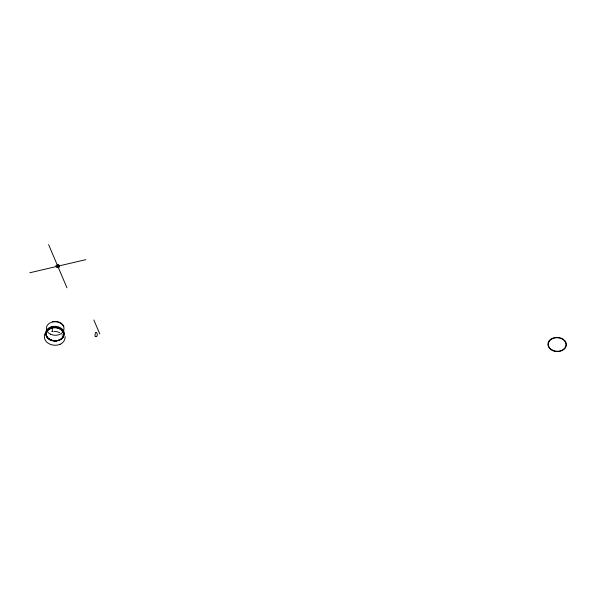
<?xml version="1.0" encoding="UTF-8"?>
<svg xmlns="http://www.w3.org/2000/svg" width="596" height="596" viewBox="0 0 596 596"><rect width="100%" height="100%" fill="white"/><g stroke="black" fill="none" stroke-linecap="round" stroke-linejoin="round"><path stroke-width="0.89" d="M65.18 336.643C64.889 349.867 41.057 346.991 44.73 333.753M52.21 331.614L52.321 330.929A12.382 2.727 76.8 0 0 52.351 329.916L51.964 326.474M51.904 326.466L51.912 326.452A7.822 1.721 76.8 0 0 51.792 326.876M59.63 344.488L60.107 344.279M29.8 272.767L85.772 259.655M95.949 336.487L96.179 336.435A1.289 0.775 -23 0 0 96.977 336.099L97.23 335.079A12.382 7.48 -23 0 0 97.237 334.103L96.574 332.449L95.68 332.315A7.822 4.723 -23 0 0 95.189 333.827L95.062 334.587A14.736 8.903 -23 0 0 95.077 335.742L95.271 336.338M53.789 331.383L56.62 331.54L59.578 332.605M52.128 331.614L51.934 331.242M61.947 334.639L62.312 335.198M93.833 319.97L99.778 333.961M48.604 244.598L66.961 287.823M52.292 321.728A9.253 7.085 2.4 0 1 63.958 326.459M95.949 336.509A1.013 0.611 -23 0 1 95.151 336.412M58.721 264.803L55.927 265.458L56.843 267.619L59.645 266.963L58.721 264.803M50.049 339.795A8.657 6.631 2.4 0 0 63.556 335.049A8.657 6.631 2.4 0 0 51.174 328.359A8.657 6.631 2.4 0 0 50.049 339.795M49.952 339.705A8.843 6.772 2.4 0 0 63.75 334.863A8.843 6.772 2.4 0 0 51.107 328.024A8.843 6.772 2.4 0 0 49.952 339.705M49.96 339.519A8.843 6.772 2.4 0 0 63.757 334.669A8.843 6.772 2.4 0 0 51.114 327.837A8.843 6.772 2.4 0 0 49.96 339.519M49.647 339.415A9.432 7.226 2.4 0 0 64.368 334.244A9.432 7.226 2.4 0 0 50.876 326.951A9.432 7.226 2.4 0 0 49.647 339.415M50.429 334.147A8.836 6.772 2.4 0 0 64.003 328.962A8.836 6.772 2.4 0 0 51.092 322.443A8.836 6.772 2.4 0 0 50.429 334.147M552.403 350.128A8.836 6.772 2.4 0 0 565.976 344.942A8.836 6.772 2.4 0 0 553.066 338.416A8.836 6.772 2.4 0 0 552.403 350.128M550.98 349.673A9.253 7.085 2.4 0 0 566.2 346.105A9.253 7.085 2.4 0 0 554.265 337.709A9.253 7.085 2.4 0 0 550.98 349.673"/></g></svg>
